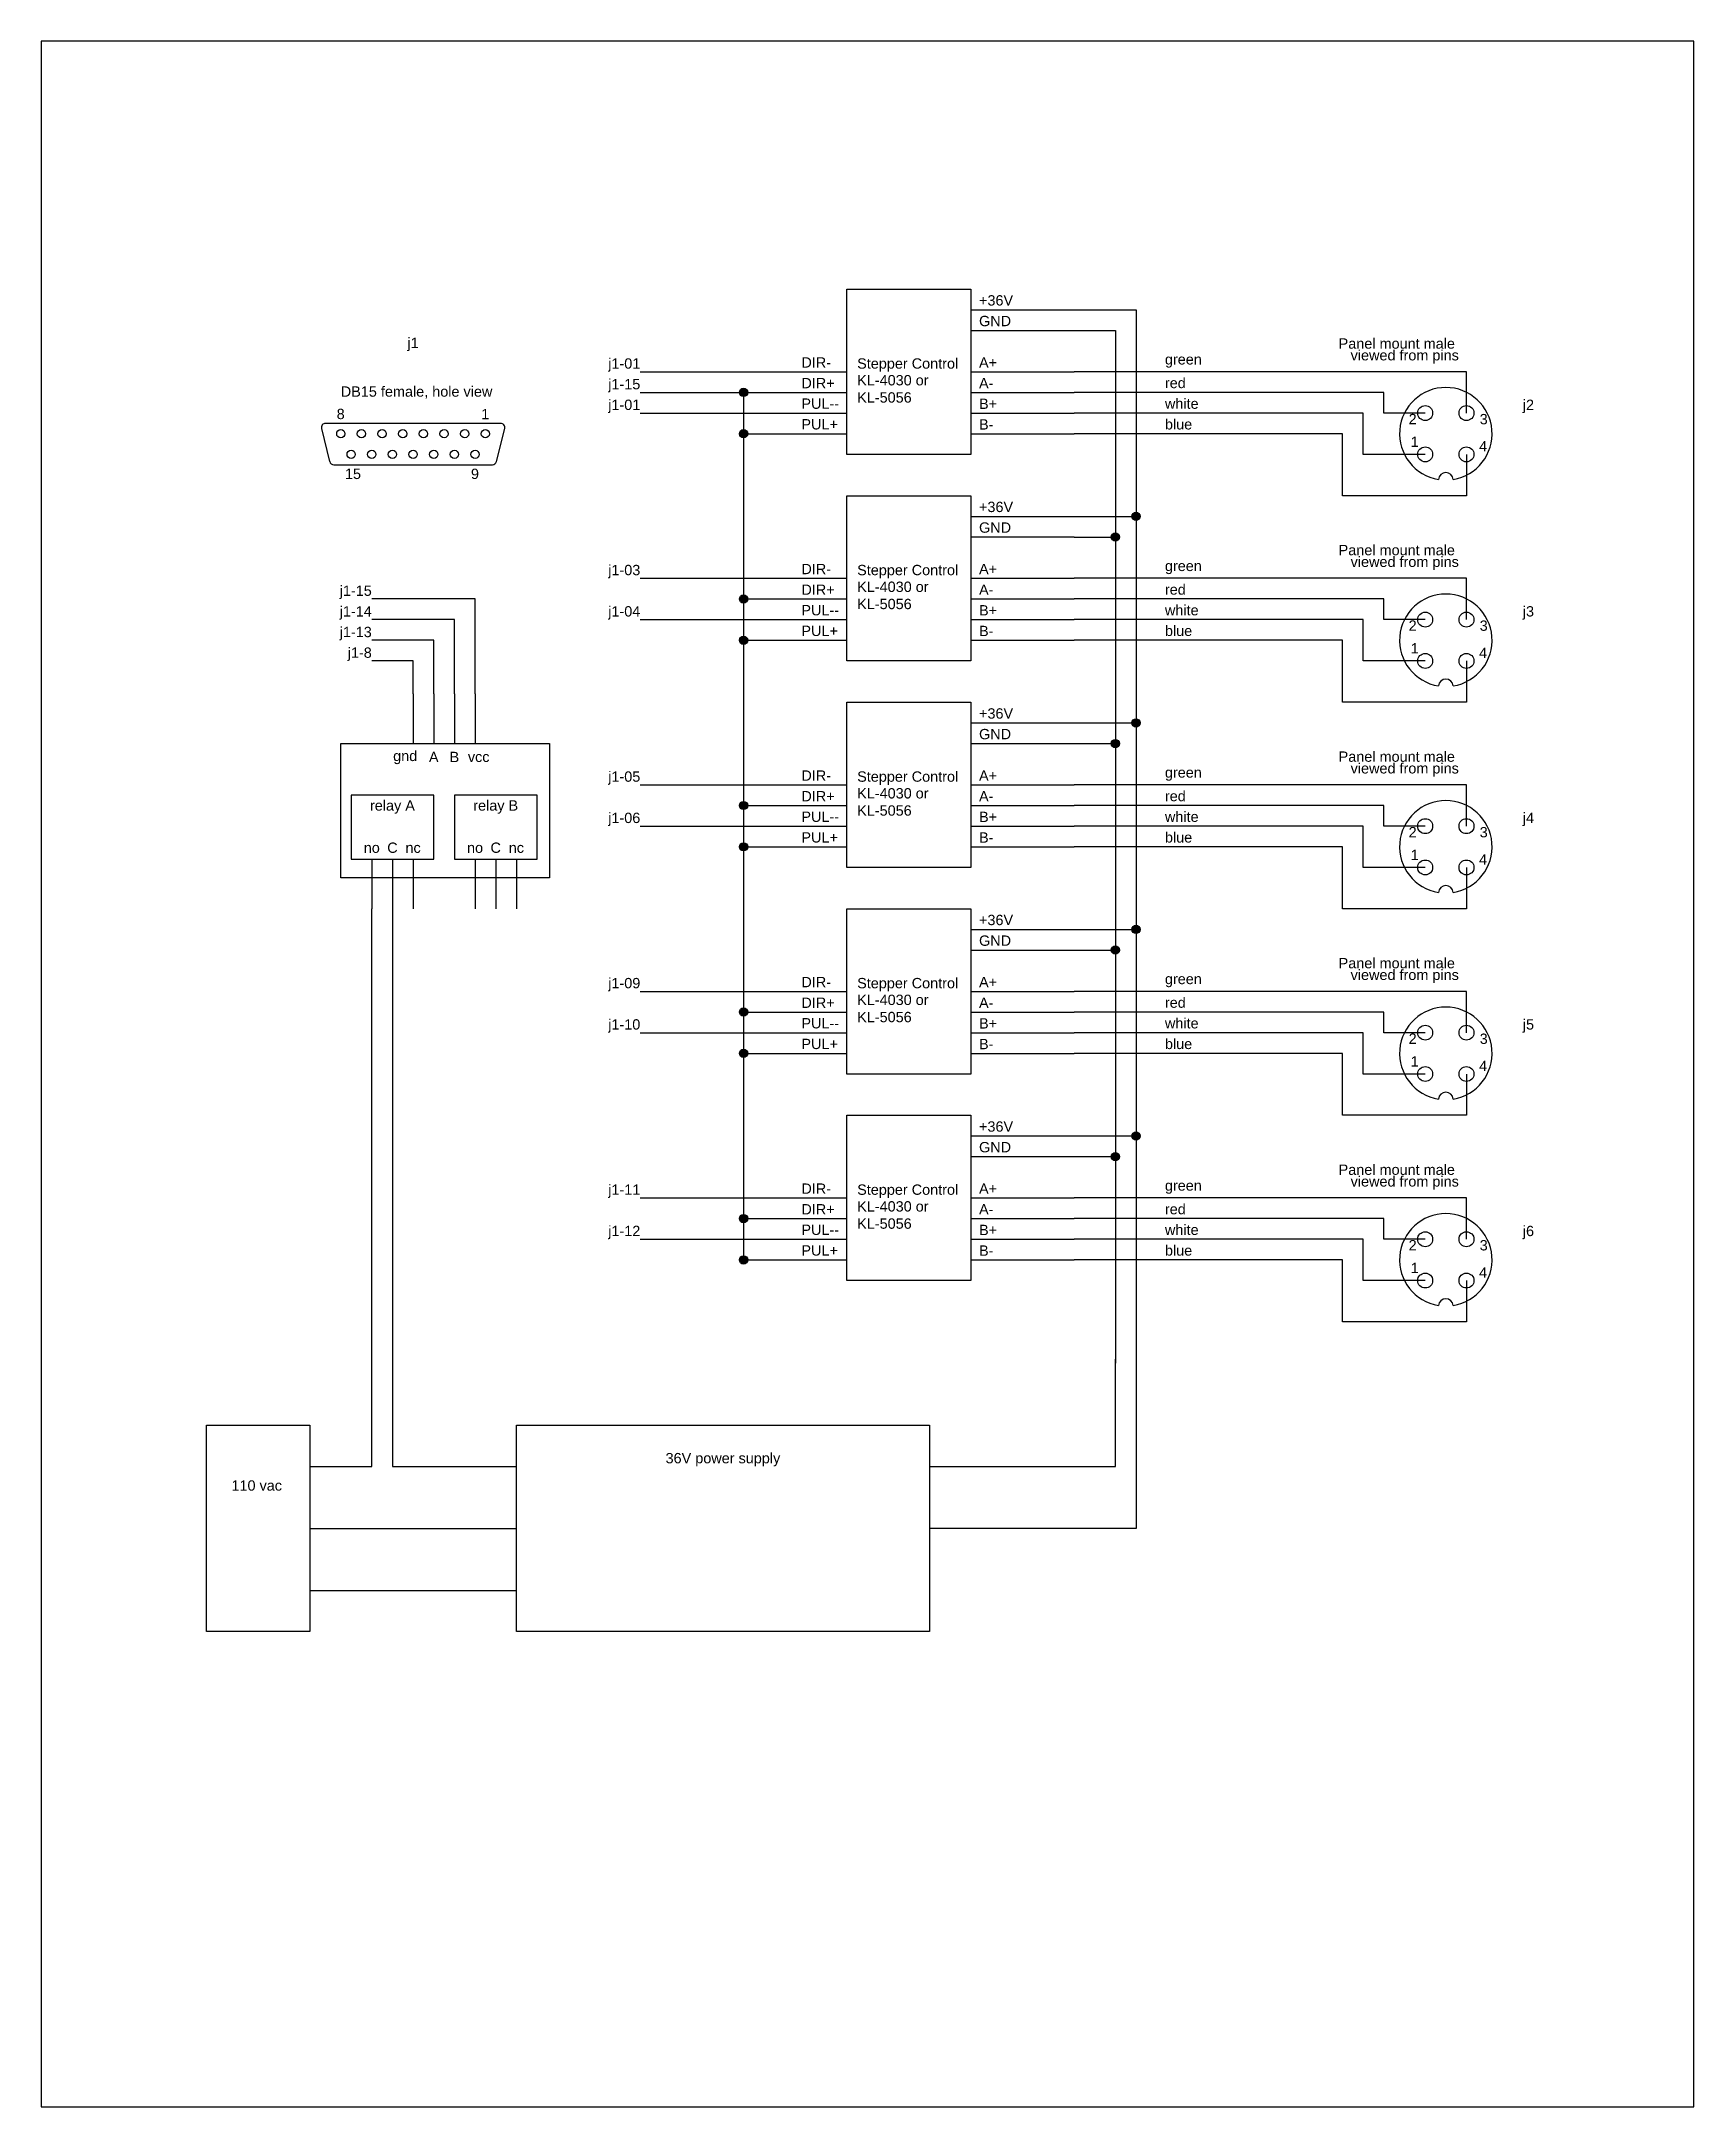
# Model space of a CAD drawing. Header units: inches. Extents: x 0 to 8, y 0 to 10.
import ezdxf

# ---------------------------------------------------------------- set-up
doc = ezdxf.new("R2010")
doc.units = ezdxf.units.IN
doc.header["$MEASUREMENT"] = 0
doc.layers.get('0').update_dxf_attribs({"lineweight": 25, "true_color": 0xffffff})
doc.styles.add('textstyle100', font='')
doc.styles.add('textstyle101', font='')
doc.styles.add('textstyle102', font='')
doc.styles.add('textstyle103', font='')
doc.styles.add('textstyle11', font='')
doc.styles.add('textstyle12', font='')
doc.styles.add('textstyle13', font='')
doc.styles.add('textstyle14', font='')
doc.styles.add('textstyle15', font='')
doc.styles.add('textstyle16', font='')
doc.styles.add('textstyle17', font='')
doc.styles.add('textstyle18', font='')
doc.styles.add('textstyle19', font='')
doc.styles.add('textstyle20', font='')
doc.styles.add('textstyle21', font='')
doc.styles.add('textstyle32', font='')
doc.styles.add('textstyle33', font='')
doc.styles.add('textstyle34', font='')
doc.styles.add('textstyle35', font='')
doc.styles.add('textstyle36', font='')
doc.styles.add('textstyle37', font='')
doc.styles.add('textstyle38', font='')
doc.styles.add('textstyle39', font='')
doc.styles.add('textstyle40', font='')
doc.styles.add('textstyle41', font='')
doc.styles.add('textstyle42', font='')
doc.styles.add('textstyle43', font='')
doc.styles.add('textstyle49', font='')
doc.styles.add('textstyle50', font='')
doc.styles.add('textstyle51', font='')
doc.styles.add('textstyle52', font='')
doc.styles.add('textstyle53', font='')
doc.styles.add('textstyle54', font='')
doc.styles.add('textstyle55', font='')
doc.styles.add('textstyle56', font='')
doc.styles.add('textstyle57', font='')
doc.styles.add('textstyle58', font='')
doc.styles.add('textstyle59', font='')
doc.styles.add('textstyle60', font='')
doc.styles.add('textstyle61', font='')
doc.styles.add('textstyle62', font='')
doc.styles.add('textstyle63', font='')
doc.styles.add('textstyle64', font='')
doc.styles.add('textstyle65', font='')
doc.styles.add('textstyle66', font='')
doc.styles.add('textstyle67', font='')
doc.styles.add('textstyle68', font='')
doc.styles.add('textstyle69', font='')
doc.styles.add('textstyle70', font='')
doc.styles.add('textstyle71', font='')
doc.styles.add('textstyle72', font='')
doc.styles.add('textstyle73', font='')
doc.styles.add('textstyle74', font='')
doc.styles.add('textstyle75', font='')
doc.styles.add('textstyle76', font='')
doc.styles.add('textstyle77', font='')
doc.styles.add('textstyle78', font='')
doc.styles.add('textstyle79', font='')
doc.styles.add('textstyle80', font='')
doc.styles.add('textstyle81', font='')
doc.styles.add('textstyle82', font='')
doc.styles.add('textstyle83', font='')
doc.styles.add('textstyle84', font='')
doc.styles.add('textstyle85', font='')
doc.styles.add('textstyle86', font='')
doc.styles.add('textstyle87', font='')
doc.styles.add('textstyle88', font='')
doc.styles.add('textstyle89', font='')
doc.styles.add('textstyle90', font='')
doc.styles.add('textstyle91', font='')
doc.styles.add('textstyle92', font='')
doc.styles.add('textstyle93', font='')
doc.styles.add('textstyle94', font='')
doc.styles.add('textstyle95', font='')
doc.styles.add('textstyle96', font='')
doc.styles.add('textstyle97', font='')
doc.styles.add('textstyle98', font='')
doc.styles.add('textstyle99', font='')
doc.styles.get('textstyle100').set_extended_font_data('Arial')
doc.styles.get('textstyle101').set_extended_font_data('Arial')
doc.styles.get('textstyle102').set_extended_font_data('Arial')
doc.styles.get('textstyle103').set_extended_font_data('Arial')
doc.styles.get('textstyle11').set_extended_font_data('Arial')
doc.styles.get('textstyle12').set_extended_font_data('Arial')
doc.styles.get('textstyle13').set_extended_font_data('Arial')
doc.styles.get('textstyle14').set_extended_font_data('Arial')
doc.styles.get('textstyle15').set_extended_font_data('Arial')
doc.styles.get('textstyle16').set_extended_font_data('Arial')
doc.styles.get('textstyle17').set_extended_font_data('Arial')
doc.styles.get('textstyle18').set_extended_font_data('Arial')
doc.styles.get('textstyle19').set_extended_font_data('Arial')
doc.styles.get('textstyle20').set_extended_font_data('Arial')
doc.styles.get('textstyle21').set_extended_font_data('Arial')
doc.styles.get('textstyle32').set_extended_font_data('Arial')
doc.styles.get('textstyle33').set_extended_font_data('Arial')
doc.styles.get('textstyle34').set_extended_font_data('Arial')
doc.styles.get('textstyle35').set_extended_font_data('Arial')
doc.styles.get('textstyle36').set_extended_font_data('Arial')
doc.styles.get('textstyle37').set_extended_font_data('Arial')
doc.styles.get('textstyle38').set_extended_font_data('Arial')
doc.styles.get('textstyle39').set_extended_font_data('Arial')
doc.styles.get('textstyle40').set_extended_font_data('Arial')
doc.styles.get('textstyle41').set_extended_font_data('Arial')
doc.styles.get('textstyle42').set_extended_font_data('Arial')
doc.styles.get('textstyle43').set_extended_font_data('Arial')
doc.styles.get('textstyle49').set_extended_font_data('Arial')
doc.styles.get('textstyle50').set_extended_font_data('Arial')
doc.styles.get('textstyle51').set_extended_font_data('Arial')
doc.styles.get('textstyle52').set_extended_font_data('Arial')
doc.styles.get('textstyle53').set_extended_font_data('Arial')
doc.styles.get('textstyle54').set_extended_font_data('Arial')
doc.styles.get('textstyle55').set_extended_font_data('Arial')
doc.styles.get('textstyle56').set_extended_font_data('Arial')
doc.styles.get('textstyle57').set_extended_font_data('Arial')
doc.styles.get('textstyle58').set_extended_font_data('Arial')
doc.styles.get('textstyle59').set_extended_font_data('Arial')
doc.styles.get('textstyle60').set_extended_font_data('Arial')
doc.styles.get('textstyle61').set_extended_font_data('Arial')
doc.styles.get('textstyle62').set_extended_font_data('Arial')
doc.styles.get('textstyle63').set_extended_font_data('Arial')
doc.styles.get('textstyle64').set_extended_font_data('Arial')
doc.styles.get('textstyle65').set_extended_font_data('Arial')
doc.styles.get('textstyle66').set_extended_font_data('Arial')
doc.styles.get('textstyle67').set_extended_font_data('Arial')
doc.styles.get('textstyle68').set_extended_font_data('Arial')
doc.styles.get('textstyle69').set_extended_font_data('Arial')
doc.styles.get('textstyle70').set_extended_font_data('Arial')
doc.styles.get('textstyle71').set_extended_font_data('Arial')
doc.styles.get('textstyle72').set_extended_font_data('Arial')
doc.styles.get('textstyle73').set_extended_font_data('Arial')
doc.styles.get('textstyle74').set_extended_font_data('Arial')
doc.styles.get('textstyle75').set_extended_font_data('Arial')
doc.styles.get('textstyle76').set_extended_font_data('Arial')
doc.styles.get('textstyle77').set_extended_font_data('Arial')
doc.styles.get('textstyle78').set_extended_font_data('Arial')
doc.styles.get('textstyle79').set_extended_font_data('Arial')
doc.styles.get('textstyle80').set_extended_font_data('Arial')
doc.styles.get('textstyle81').set_extended_font_data('Arial')
doc.styles.get('textstyle82').set_extended_font_data('Arial')
doc.styles.get('textstyle83').set_extended_font_data('Arial')
doc.styles.get('textstyle84').set_extended_font_data('Arial')
doc.styles.get('textstyle85').set_extended_font_data('Arial')
doc.styles.get('textstyle86').set_extended_font_data('Arial')
doc.styles.get('textstyle87').set_extended_font_data('Arial')
doc.styles.get('textstyle88').set_extended_font_data('Arial')
doc.styles.get('textstyle89').set_extended_font_data('Arial')
doc.styles.get('textstyle90').set_extended_font_data('Arial')
doc.styles.get('textstyle91').set_extended_font_data('Arial')
doc.styles.get('textstyle92').set_extended_font_data('Arial')
doc.styles.get('textstyle93').set_extended_font_data('Arial')
doc.styles.get('textstyle94').set_extended_font_data('Arial')
doc.styles.get('textstyle95').set_extended_font_data('Arial')
doc.styles.get('textstyle96').set_extended_font_data('Arial')
doc.styles.get('textstyle97').set_extended_font_data('Arial')
doc.styles.get('textstyle98').set_extended_font_data('Arial')
doc.styles.get('textstyle99').set_extended_font_data('Arial')

# ---------------------------------------------------------------- blocks, each defined once
blk = doc.blocks.new('stepper control')
for p, q in [((0.5, 0.9), (1.1, 0.9)), ((0.5, 0.1), (0.5, 0.9)), ((1.1, 0.9), (1.1, 0.1)), ((1.1, 0.8), (1.6, 0.8)), ((1.1, 0.7), (1.6, 0.7)), ((0, 0.5), (0.5, 0.5)), ((1.1, 0.5), (1.6, 0.5)), ((0, 0.4), (0.5, 0.4)), ((1.1, 0.4), (1.6, 0.4)), ((0, 0.3), (0.5, 0.3)), ((1.1, 0.3), (1.6, 0.3)), ((0, 0.2), (0.5, 0.2)), ((1.1, 0.2), (1.6, 0.2)), ((1.1, 0.1), (0.5, 0.1))]:
    blk.add_line(p, q)
at = {"char_height": 0.05, "attachment_point": 7}
for s, insert, style in [('+36V', (1.14, 0.82), 'textstyle38'), ('GND', (1.14, 0.72), 'textstyle37'), ('DIR-', (0.28, 0.52), 'textstyle42'), ('Stepper Control', (0.55, 0.5), 'textstyle36'), ('A+', (1.14, 0.52), 'textstyle32'), ('DIR+', (0.28, 0.42), 'textstyle41'), ('KL-4030 or\\PKL-5056', (0.55, 0.35), 'textstyle43'), ('A-', (1.14, 0.42), 'textstyle33'), ('PUL--', (0.28, 0.32), 'textstyle40'), ('B+', (1.14, 0.32), 'textstyle34'), ('PUL+', (0.28, 0.22), 'textstyle39'), ('B-', (1.14, 0.22), 'textstyle35')]:
    blk.add_mtext(s, dxfattribs=dict(at, insert=insert, style=style))
blk = doc.blocks.new('panel mount 4 pin connector')
for p, q in [((0.7, 0.7), (0, 0.7)), ((0.7, 0.5), (0.7, 0.7)), ((0.3, 0.6), (0, 0.6)), ((0.2, 0.5), (0, 0.5)), ((0.2, 0.3), (0.2, 0.5)), ((0.3, 0.5), (0.3, 0.6)), ((0.5, 0.5), (0.3, 0.5)), ((0.1, 0.4), (0, 0.4)), ((0.1, 0.1), (0.1, 0.4)), ((0.3, 0.3), (0.2, 0.3)), ((0.5, 0.3), (0.3, 0.3)), ((0.7, 0.3), (0.7, 0.1)), ((0.3, 0.1), (0.1, 0.1)), ((0.7, 0.1), (0.3, 0.1))]:
    blk.add_line(p, q)
for centre in [(0.5, 0.5), (0.7, 0.5), (0.5, 0.3), (0.7, 0.3)]:
    blk.add_circle(centre, 0.0361)
for centre, radius, start, end in [((0.6, 0.4), 0.224, 279.2487, 260.7513), ((0.6, 0.176), 0.0361, 4.6244, 175.3756)]:
    blk.add_arc(centre, radius, start, end)
at = {"char_height": 0.05, "attachment_point": 7}
for s, insert, style in [('Panel mount male', (0.081, 0.811), 'textstyle14'), ('viewed from pins', (0.139, 0.74), 'textstyle15'), ('2', (0.42, 0.446), 'textstyle12'), ('3', (0.764, 0.445), 'textstyle13'), ('1', (0.43, 0.336), 'textstyle11'), ('4', (0.761, 0.314), 'textstyle16')]:
    blk.add_mtext(s, dxfattribs=dict(at, insert=insert, style=style))
blk = doc.blocks.new('db15 female')
for p, q in [((0.106, 0.325), (0.146, 0.165)), ((0.974, 0.35), (0.126, 0.35)), ((0.954, 0.165), (0.994, 0.325)), ((0.166, 0.15), (0.934, 0.15))]:
    blk.add_line(p, q)
for centre in [(0.2, 0.3), (0.3, 0.3), (0.4, 0.3), (0.5, 0.3), (0.6, 0.3), (0.7, 0.3), (0.8, 0.3), (0.9, 0.3), (0.25, 0.2), (0.35, 0.2), (0.45, 0.2), (0.55, 0.2), (0.65, 0.2), (0.75, 0.2), (0.85, 0.2)]:
    blk.add_circle(centre, 0.02)
for centre, start, end in [((0.126, 0.33), 90, 194.0362), ((0.974, 0.33), 345.9638, 90), ((0.166, 0.17), 194.0362, 270), ((0.934, 0.17), 270, 345.9638)]:
    blk.add_arc(centre, 0.02, start, end)
at = {"char_height": 0.05, "attachment_point": 7}
for s, insert, style in [('DB15 female, hole view', (0.2, 0.47), 'textstyle17'), ('8', (0.18, 0.37), 'textstyle19'), ('1', (0.88, 0.37), 'textstyle18'), ('15', (0.22, 0.08), 'textstyle20'), ('9', (0.83, 0.08), 'textstyle21')]:
    blk.add_mtext(s, dxfattribs=dict(at, insert=insert, style=style))
blk = doc.blocks.new('dual relay')
for p, q in [((0.4, 1.14), (0.4, 0.9)), ((0.5, 1.14), (0.5, 0.9)), ((0.6, 1.14), (0.6, 0.9)), ((0.7, 1.14), (0.7, 0.9)), ((0.05, 0.9), (1.06, 0.9)), ((0.05, 0.25), (0.05, 0.9)), ((1.06, 0.9), (1.06, 0.25)), ((0.5, 0.65), (0.1, 0.65)), ((0.1, 0.65), (0.1, 0.34)), ((0.5, 0.34), (0.5, 0.65)), ((1, 0.65), (0.6, 0.65)), ((0.6, 0.65), (0.6, 0.34)), ((1, 0.34), (1, 0.65)), ((0.1, 0.34), (0.5, 0.34)), ((0.2, 0.34), (0.2, 0.1)), ((0.3, 0.34), (0.3, 0.1)), ((0.4, 0.34), (0.4, 0.1)), ((0.6, 0.34), (1, 0.34)), ((0.7, 0.34), (0.7, 0.1)), ((0.8, 0.34), (0.8, 0.1)), ((0.9, 0.34), (0.9, 0.1)), ((1.06, 0.25), (0.05, 0.25))]:
    blk.add_line(p, q)
at = {"char_height": 0.05}
for s, insert, attachment_point, style in [('gnd', (0.42, 0.8), 9, 'textstyle80'), ('A', (0.5, 0.81), 8, 'textstyle82'), ('B', (0.6, 0.81), 8, 'textstyle83'), ('vcc', (0.77, 0.81), 9, 'textstyle81'), ('relay A', (0.3, 0.56), 8, 'textstyle90'), ('relay B', (0.8, 0.56), 8, 'textstyle91'), ('no', (0.2, 0.37), 8, 'textstyle85'), ('C', (0.3, 0.37), 8, 'textstyle89'), ('nc', (0.4, 0.37), 8, 'textstyle87'), ('no', (0.7, 0.37), 8, 'textstyle84'), ('C', (0.8, 0.37), 8, 'textstyle88'), ('nc', (0.9, 0.37), 8, 'textstyle86')]:
    blk.add_mtext(s, dxfattribs=dict(at, insert=insert, attachment_point=attachment_point, style=style))

msp = doc.modelspace()

# ---------------------------------------------------------------- hatches: boundary and pattern name
h = msp.add_hatch(color=256)
edge = h.paths.add_edge_path(flags=0)
edge.add_arc((3.4, 8.3), 0.02, 0, 360)
h = msp.add_hatch(color=256)
edge = h.paths.add_edge_path(flags=0)
edge.add_arc((3.4, 8.1), 0.02, 0, 360)
h = msp.add_hatch(color=256)
edge = h.paths.add_edge_path(flags=0)
edge.add_arc((5.3, 7.7), 0.02, 0, 360)
h = msp.add_hatch(color=256)
edge = h.paths.add_edge_path(flags=0)
edge.add_arc((5.2, 7.6), 0.02, 0, 360)
h = msp.add_hatch(color=256)
edge = h.paths.add_edge_path(flags=0)
edge.add_arc((3.4, 7.3), 0.02, 0, 360)
h = msp.add_hatch(color=256)
edge = h.paths.add_edge_path(flags=0)
edge.add_arc((3.4, 7.1), 0.02, 0, 360)
h = msp.add_hatch(color=256)
edge = h.paths.add_edge_path(flags=0)
edge.add_arc((5.3, 6.7), 0.02, 0, 360)
h = msp.add_hatch(color=256)
edge = h.paths.add_edge_path(flags=0)
edge.add_arc((5.2, 6.6), 0.02, 0, 360)
h = msp.add_hatch(color=256)
edge = h.paths.add_edge_path(flags=0)
edge.add_arc((3.4, 6.3), 0.02, 0, 360)
h = msp.add_hatch(color=256)
edge = h.paths.add_edge_path(flags=0)
edge.add_arc((3.4, 6.1), 0.02, 0, 360)
h = msp.add_hatch(color=256)
edge = h.paths.add_edge_path(flags=0)
edge.add_arc((5.3, 5.7), 0.02, 0, 360)
h = msp.add_hatch(color=256)
edge = h.paths.add_edge_path(flags=0)
edge.add_arc((5.2, 5.6), 0.02, 0, 360)
h = msp.add_hatch(color=256)
edge = h.paths.add_edge_path(flags=0)
edge.add_arc((3.4, 5.3), 0.02, 0, 360)
h = msp.add_hatch(color=256)
edge = h.paths.add_edge_path(flags=0)
edge.add_arc((3.4, 5.1), 0.02, 0, 360)
h = msp.add_hatch(color=256)
edge = h.paths.add_edge_path(flags=0)
edge.add_arc((5.3, 4.7), 0.02, 0, 360)
h = msp.add_hatch(color=256)
edge = h.paths.add_edge_path(flags=0)
edge.add_arc((5.2, 4.6), 0.02, 0, 360)
h = msp.add_hatch(color=256)
edge = h.paths.add_edge_path(flags=0)
edge.add_arc((3.4, 4.3), 0.02, 0, 360)
h = msp.add_hatch(color=256)
edge = h.paths.add_edge_path(flags=0)
edge.add_arc((3.4, 4.1), 0.02, 0, 360)

# ---------------------------------------------------------------- linework, layer by layer
for p, q in [((5, 8.7), (5.3, 8.7)), ((5.3, 8.7), (5.3, 7.7)), ((5, 8.6), (5.2, 8.6)), ((5.2, 8.6), (5.2, 7.6)), ((6.2, 8.4), (5, 8.4)), ((2.9, 8.4), (3.4, 8.4)), ((6.2, 8.3), (5, 8.3)), ((2.9, 8.3), (3.4, 8.3)), ((3.4, 8.3), (3.4, 7.3)), ((2.9, 8.2), (3.4, 8.2)), ((6.2, 8.2), (5, 8.2)), ((6.2, 8.1), (5, 8.1)), ((5, 7.7), (5.3, 7.7)), ((5.3, 7.7), (5.3, 6.7)), ((5, 7.6), (5.2, 7.6)), ((5.2, 7.6), (5.2, 6.6)), ((2.9, 7.4), (3.4, 7.4)), ((6.2, 7.4), (5, 7.4)), ((2.1, 7.3), (1.6, 7.3)), ((2.1, 6.84), (2.1, 7.3)), ((3.4, 7.3), (3.4, 6.3)), ((6.2, 7.3), (5, 7.3)), ((2, 7.2), (1.6, 7.2)), ((2, 6.84), (2, 7.2)), ((2.9, 7.2), (3.4, 7.2)), ((6.2, 7.2), (5, 7.2)), ((1.9, 7.1), (1.6, 7.1)), ((1.8, 7), (1.6, 7)), ((1.8, 6.84), (1.8, 7)), ((1.9, 6.84), (1.9, 7.1)), ((6.2, 7.1), (5, 7.1)), ((5, 6.7), (5.3, 6.7)), ((5.3, 6.7), (5.3, 5.7)), ((5, 6.6), (5.2, 6.6)), ((5.2, 6.6), (5.2, 5.6)), ((2.9, 6.4), (3.4, 6.4)), ((6.2, 6.4), (5, 6.4)), ((3.4, 6.3), (3.4, 5.3)), ((6.2, 6.3), (5, 6.3)), ((2.9, 6.2), (3.4, 6.2)), ((6.2, 6.2), (5, 6.2)), ((6.2, 6.1), (5, 6.1)), ((1.6, 3.1), (1.6, 5.8)), ((1.7, 5.8), (1.7, 3.1)), ((5, 5.7), (5.3, 5.7)), ((5.3, 5.7), (5.3, 4.7)), ((5, 5.6), (5.2, 5.6)), ((5.2, 5.6), (5.2, 4.6)), ((2.9, 5.4), (3.4, 5.4)), ((6.2, 5.4), (5, 5.4)), ((3.4, 5.3), (3.4, 4.3)), ((6.2, 5.3), (5, 5.3)), ((2.9, 5.2), (3.4, 5.2)), ((6.2, 5.2), (5, 5.2)), ((6.2, 5.1), (5, 5.1)), ((5, 4.7), (5.3, 4.7)), ((5.3, 4.7), (5.3, 3.7)), ((5, 4.6), (5.2, 4.6)), ((5.2, 4.6), (5.2, 3.6)), ((2.9, 4.4), (3.4, 4.4)), ((6.2, 4.4), (5, 4.4)), ((3.4, 4.3), (3.4, 4.1)), ((6.2, 4.3), (5, 4.3)), ((2.9, 4.2), (3.4, 4.2)), ((6.2, 4.2), (5, 4.2)), ((6.2, 4.1), (5, 4.1)), ((5.2, 3.1), (5.2, 3.62)), ((5.3, 3.7), (5.3, 2.8)), ((0.8, 3.3), (1.3, 3.3)), ((0.8, 2.3), (0.8, 3.3)), ((1.3, 3.3), (1.3, 2.3)), ((2.3, 3.3), (4.3, 3.3)), ((2.3, 2.3), (2.3, 3.3)), ((4.3, 3.3), (4.3, 2.3)), ((1.3, 3.1), (1.6, 3.1)), ((1.7, 3.1), (2.3, 3.1)), ((4.3, 3.1), (5.2, 3.1)), ((1.3, 2.8), (2.3, 2.8)), ((5.3, 2.8), (4.3, 2.8)), ((1.3, 2.5), (2.3, 2.5)), ((1.3, 2.3), (0.8, 2.3)), ((4.3, 2.3), (2.3, 2.3))]:
    msp.add_line(p, q)
at = {"flags": 128}
msp.add_lwpolyline([(8, 0), (8, 10), (0, 10), (0, 0)], close=True, dxfattribs=at)
for centre in [(3.4, 8.3), (3.4, 8.1), (5.3, 7.7), (5.2, 7.6), (3.4, 7.3), (3.4, 7.1), (5.3, 6.7), (5.2, 6.6), (3.4, 6.3), (3.4, 6.1), (5.3, 5.7), (5.2, 5.6), (3.4, 5.3), (3.4, 5.1), (5.3, 4.7), (5.2, 4.6), (3.4, 4.3), (3.4, 4.1)]:
    msp.add_circle(centre, 0.02)

# ---------------------------------------------------------------- block references
for name, p in [('stepper control', (3.4, 7.9)), ('panel mount 4 pin connector', (6.2, 7.7)), ('db15 female', (1.25, 7.8)), ('stepper control', (3.4, 6.9)), ('panel mount 4 pin connector', (6.2, 6.7)), ('dual relay', (1.4, 5.7)), ('stepper control', (3.4, 5.9)), ('panel mount 4 pin connector', (6.2, 5.7)), ('stepper control', (3.4, 4.9)), ('panel mount 4 pin connector', (6.2, 4.7)), ('stepper control', (3.4, 3.9)), ('panel mount 4 pin connector', (6.2, 3.7))]:
    msp.add_blockref(name, p)

# ---------------------------------------------------------------- texts
at = {"char_height": 0.05}
for s, insert, attachment_point, style in [('j1', (1.8, 8.5), 8, 'textstyle96'), ('j1-01', (2.9, 8.4), 9, 'textstyle72'), ('green', (5.44, 8.42), 7, 'textstyle65'), ('j1-15', (2.9, 8.3), 9, 'textstyle74'), ('red', (5.44, 8.32), 7, 'textstyle64'), ('j1-01', (2.9, 8.2), 9, 'textstyle78'), ('white', (5.44, 8.22), 7, 'textstyle67'), ('j2', (7.2, 8.2), 8, 'textstyle97'), ('blue', (5.44, 8.12), 7, 'textstyle66'), ('j1-03', (2.9, 7.4), 9, 'textstyle71'), ('green', (5.44, 7.42), 7, 'textstyle58'), ('j1-15', (1.6, 7.3), 9, 'textstyle92'), ('red', (5.44, 7.32), 7, 'textstyle68'), ('j1-14', (1.6, 7.2), 9, 'textstyle95'), ('j1-04', (2.9, 7.2), 9, 'textstyle77'), ('white', (5.44, 7.22), 7, 'textstyle56'), ('j3', (7.2, 7.2), 8, 'textstyle98'), ('j1-13', (1.6, 7.1), 9, 'textstyle93'), ('blue', (5.44, 7.12), 7, 'textstyle57'), ('j1-8', (1.6, 7), 9, 'textstyle94'), ('j1-05', (2.9, 6.4), 9, 'textstyle70'), ('green', (5.44, 6.42), 7, 'textstyle62'), ('red', (5.44, 6.32), 7, 'textstyle59'), ('j1-06', (2.9, 6.2), 9, 'textstyle76'), ('white', (5.44, 6.22), 7, 'textstyle60'), ('j4', (7.2, 6.2), 8, 'textstyle99'), ('blue', (5.44, 6.12), 7, 'textstyle61'), ('j1-09', (2.9, 5.4), 9, 'textstyle73'), ('green', (5.44, 5.42), 7, 'textstyle51'), ('red', (5.44, 5.32), 7, 'textstyle63'), ('j1-10', (2.9, 5.2), 9, 'textstyle79'), ('white', (5.44, 5.22), 7, 'textstyle49'), ('j5', (7.2, 5.2), 8, 'textstyle100'), ('blue', (5.44, 5.12), 7, 'textstyle50'), ('j1-11', (2.9, 4.4), 9, 'textstyle69'), ('green', (5.44, 4.42), 7, 'textstyle55'), ('red', (5.44, 4.32), 7, 'textstyle52'), ('j1-12', (2.9, 4.2), 9, 'textstyle75'), ('white', (5.44, 4.22), 7, 'textstyle53'), ('j6', (7.2, 4.2), 8, 'textstyle101'), ('blue', (5.44, 4.12), 7, 'textstyle54'), ('36V power supply', (3.3, 3.1), 8, 'textstyle102'), ('110 vac', (1.043, 2.982), 8, 'textstyle103')]:
    msp.add_mtext(s, dxfattribs=dict(at, insert=insert, attachment_point=attachment_point, style=style))

doc.saveas('drawing.dxf')
